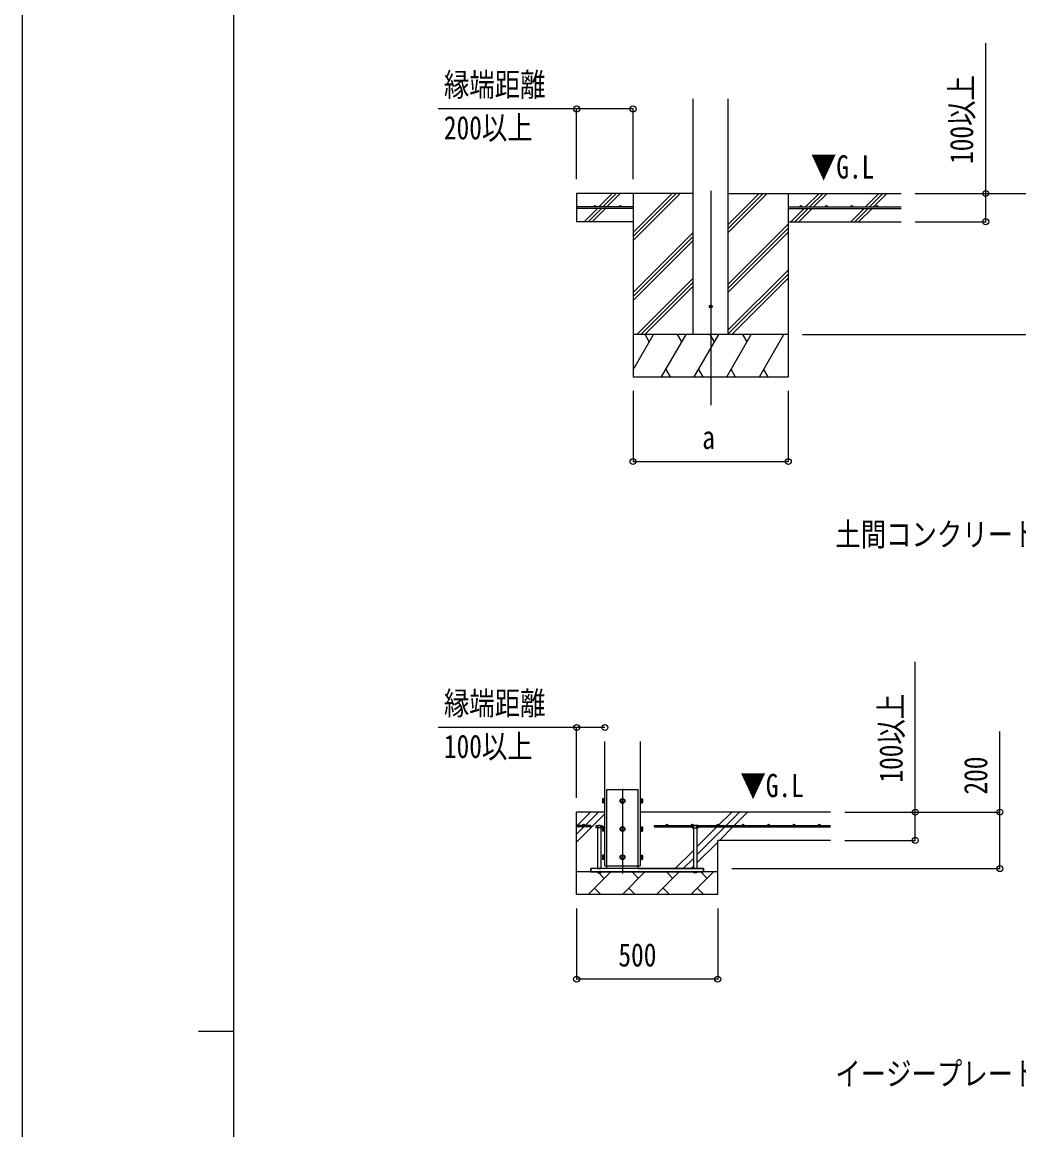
# Model space of a CAD drawing. Units: millimetres, scale not verified. Extents: x -10512 to 10512, y -7425 to 7425.
# Drawn here: x -10512 to -6980, y -38 to 3889 of the extents above; entities that cross this region are included whole.
import ezdxf
from ezdxf.enums import TextEntityAlignment as Align

# ---------------------------------------------------------------- set-up
doc = ezdxf.new("R2010")
doc.units = ezdxf.units.MM
doc.header["$LTSCALE"] = 40
for name, color, linetype in [('0-2_USER1', 3, 'Continuous'), ('0-4_YKK_12', 2, 'Continuous'), ('0-5_YKK_13', 4, 'Continuous'), ('0-6_YKK_A1', 4, 'Continuous'), ('0-7_YKK_D', 6, 'Continuous'), ('0-8_YKK_ZWAK', 7, 'Continuous')]:
    doc.layers.add(name, color=color, linetype=linetype)
doc.styles.add('ＭＳ ゴシック', font='')
doc.styles.get('ＭＳ ゴシック').set_extended_font_data('MS Gothic')

msp = doc.modelspace()

# ---------------------------------------------------------------- linework, layer by layer
at = {"layer": '0-4_YKK_12'}
for p, q in [((-8072.27, 3291.05), (-8072.27, 2531.85)), ((-8384.77, 1171.18), (-8384.77, 871.18))]:
    msp.add_line(p, q, dxfattribs=at)
at = {"layer": '0-5_YKK_13'}
for p, q in [((-8440.77, 898.68), (-8440.77, 1168.68)), ((-8440.77, 1168.68), (-8328.77, 1168.68)), ((-8328.77, 898.68), (-8328.77, 1168.68)), ((-8455.47, 1135.17), (-8454.89, 1136.17)), ((-8455.47, 1135.17), (-8455.47, 1122.18)), ((-8455.47, 1122.18), (-8454.89, 1121.17)), ((-8449.97, 1136.17), (-8454.89, 1136.17)), ((-8449.97, 1132.43), (-8454.89, 1132.43)), ((-8449.97, 1124.93), (-8454.89, 1124.93)), ((-8449.97, 1121.17), (-8454.89, 1121.17)), ((-8449.97, 1136.17), (-8449.97, 1121.17)), ((-8448.37, 1135.72), (-8449.97, 1135.72)), ((-8449.97, 1129.18), (-8449.97, 1135.72)), ((-8449.97, 1129.18), (-8448.37, 1129.18)), ((-8449.97, 1128.18), (-8448.37, 1128.18)), ((-8449.97, 1121.63), (-8449.97, 1128.18)), ((-8449.97, 1121.63), (-8448.37, 1121.63)), ((-8448.37, 1129.18), (-8448.37, 1135.72)), ((-8448.37, 1121.63), (-8448.37, 1128.18)), ((-8321.17, 1135.73), (-8319.57, 1135.73)), ((-8321.17, 1129.18), (-8321.17, 1135.73)), ((-8319.57, 1129.18), (-8321.17, 1129.18)), ((-8319.57, 1128.18), (-8321.17, 1128.18)), ((-8321.17, 1121.63), (-8321.17, 1128.18)), ((-8319.57, 1121.63), (-8321.17, 1121.63)), ((-8319.57, 1136.19), (-8314.65, 1136.19)), ((-8319.57, 1136.19), (-8319.57, 1121.17)), ((-8319.57, 1129.18), (-8319.57, 1135.73)), ((-8319.57, 1132.43), (-8314.65, 1132.43)), ((-8319.57, 1121.63), (-8319.57, 1128.18)), ((-8319.57, 1124.93), (-8314.65, 1124.93)), ((-8319.57, 1121.17), (-8314.65, 1121.17)), ((-8314.07, 1135.18), (-8314.65, 1136.19)), ((-8314.07, 1122.18), (-8314.65, 1121.17)), ((-8314.07, 1135.18), (-8314.07, 1122.18)), ((-8476.77, 1041.18), (-8478.24, 1040.33)), ((-8476.77, 1041.18), (-8457.77, 1041.18)), ((-8473.27, 1033.18), (-8473.27, 888.68)), ((-8472.76, 1033.18), (-8472.76, 1040.33)), ((-8461.79, 1033.18), (-8461.79, 1040.33)), ((-8461.27, 1033.18), (-8461.27, 888.68)), ((-8457.77, 1041.18), (-8456.3, 1040.33)), ((-8456.3, 1033.18), (-8456.3, 1040.33)), ((-8455.47, 1035.17), (-8454.89, 1036.17)), ((-8455.47, 1035.17), (-8455.47, 1022.18)), ((-8455.47, 1022.18), (-8454.89, 1021.17)), ((-8449.97, 1036.17), (-8454.89, 1036.17)), ((-8449.97, 1032.43), (-8454.89, 1032.43)), ((-8449.97, 1024.93), (-8454.89, 1024.93)), ((-8449.97, 1021.17), (-8454.89, 1021.17)), ((-8449.97, 1036.17), (-8449.97, 1021.17)), ((-8448.37, 1035.72), (-8449.97, 1035.72)), ((-8449.97, 1029.18), (-8449.97, 1035.72)), ((-8449.97, 1029.18), (-8448.37, 1029.18)), ((-8449.97, 1028.18), (-8448.37, 1028.18)), ((-8449.97, 1021.63), (-8449.97, 1028.18)), ((-8449.97, 1021.63), (-8448.37, 1021.63)), ((-8448.37, 1029.18), (-8448.37, 1035.72)), ((-8448.37, 1021.63), (-8448.37, 1028.18)), ((-8321.17, 1035.73), (-8319.57, 1035.73)), ((-8321.17, 1029.18), (-8321.17, 1035.73)), ((-8319.57, 1029.18), (-8321.17, 1029.18)), ((-8319.57, 1028.18), (-8321.17, 1028.18)), ((-8321.17, 1021.63), (-8321.17, 1028.18)), ((-8319.57, 1021.63), (-8321.17, 1021.63)), ((-8319.57, 1036.19), (-8314.65, 1036.19)), ((-8319.57, 1036.19), (-8319.57, 1021.17)), ((-8319.57, 1029.18), (-8319.57, 1035.73)), ((-8319.57, 1032.43), (-8314.65, 1032.43)), ((-8319.57, 1021.63), (-8319.57, 1028.18)), ((-8319.57, 1024.93), (-8314.65, 1024.93)), ((-8319.57, 1021.17), (-8314.65, 1021.17)), ((-8314.07, 1035.18), (-8314.65, 1036.19)), ((-8314.07, 1022.18), (-8314.65, 1021.17)), ((-8314.07, 1035.18), (-8314.07, 1022.18)), ((-8136.77, 1041.18), (-8138.24, 1040.33)), ((-8138.24, 1033.18), (-8138.24, 1040.33)), ((-8117.77, 1041.18), (-8136.77, 1041.18)), ((-8133.27, 1033.18), (-8133.27, 888.68)), ((-8132.76, 1033.18), (-8132.76, 1040.33)), ((-8121.79, 1033.18), (-8121.79, 1040.33)), ((-8121.27, 1033.18), (-8121.27, 888.68)), ((-8117.77, 1041.18), (-8116.3, 1040.33)), ((-8455.47, 935.17), (-8454.89, 936.17)), ((-8455.47, 935.17), (-8455.47, 922.18)), ((-8455.47, 922.18), (-8454.89, 921.17)), ((-8449.97, 936.17), (-8454.89, 936.17)), ((-8449.97, 932.43), (-8454.89, 932.43)), ((-8449.97, 924.93), (-8454.89, 924.93)), ((-8449.97, 921.17), (-8454.89, 921.17)), ((-8449.97, 936.17), (-8449.97, 921.17)), ((-8448.37, 935.72), (-8449.97, 935.72)), ((-8449.97, 929.18), (-8449.97, 935.72)), ((-8449.97, 929.18), (-8448.37, 929.18)), ((-8449.97, 928.18), (-8448.37, 928.18)), ((-8449.97, 921.63), (-8449.97, 928.18)), ((-8449.97, 921.63), (-8448.37, 921.63)), ((-8448.37, 929.18), (-8448.37, 935.72)), ((-8448.37, 921.63), (-8448.37, 928.18)), ((-8321.17, 935.73), (-8319.57, 935.73)), ((-8321.17, 929.18), (-8321.17, 935.73)), ((-8319.57, 929.18), (-8321.17, 929.18)), ((-8319.57, 928.18), (-8321.17, 928.18)), ((-8321.17, 921.63), (-8321.17, 928.18)), ((-8319.57, 921.63), (-8321.17, 921.63)), ((-8319.57, 936.19), (-8314.65, 936.19)), ((-8319.57, 936.19), (-8319.57, 921.17)), ((-8319.57, 929.18), (-8319.57, 935.73)), ((-8319.57, 932.43), (-8314.65, 932.43)), ((-8319.57, 921.63), (-8319.57, 928.18)), ((-8319.57, 924.93), (-8314.65, 924.93)), ((-8319.57, 921.17), (-8314.65, 921.17)), ((-8314.07, 935.18), (-8314.65, 936.19)), ((-8314.07, 922.18), (-8314.65, 921.17)), ((-8314.07, 935.18), (-8314.07, 922.18)), ((-8097.27, 888.68), (-8497.27, 888.68)), ((-8497.27, 876.68), (-8497.27, 888.68)), ((-8497.27, 876.68), (-8097.27, 876.68)), ((-8473.27, 888.68), (-8461.27, 888.68)), ((-8473.27, 875.18), (-8461.27, 875.18)), ((-8440.77, 888.68), (-8440.77, 898.68)), ((-8328.77, 888.68), (-8328.77, 898.68)), ((-8121.27, 888.68), (-8133.27, 888.68)), ((-8121.27, 875.18), (-8133.27, 875.18)), ((-8097.27, 876.68), (-8097.27, 888.68))]:
    msp.add_line(p, q, dxfattribs=at)
for points in [[(-8447.27, 1137.18), (-8448.37, 1137.18), (-8448.37, 1120.18), (-8447.27, 1120.18)], [(-8322.27, 1137.18), (-8321.17, 1137.18), (-8321.17, 1120.18), (-8322.27, 1120.18)], [(-8456.3, 1033.18), (-8478.24, 1033.18), (-8478.24, 1040.33)], [(-8447.27, 1037.18), (-8448.37, 1037.18), (-8448.37, 1020.18), (-8447.27, 1020.18)], [(-8322.27, 1037.18), (-8321.17, 1037.18), (-8321.17, 1020.18), (-8322.27, 1020.18)], [(-8138.24, 1033.18), (-8116.3, 1033.18), (-8116.3, 1040.33)], [(-8447.27, 937.18), (-8448.37, 937.18), (-8448.37, 920.18), (-8447.27, 920.18)], [(-8322.27, 937.18), (-8321.17, 937.18), (-8321.17, 920.18), (-8322.27, 920.18)], [(-8473.27, 876.68), (-8473.27, 875.18), (-8471.27, 873.18), (-8463.27, 873.18)], [(-8461.27, 876.68), (-8461.27, 875.18), (-8463.27, 873.18)], [(-8133.27, 876.68), (-8133.27, 875.18), (-8131.27, 873.18)], [(-8121.27, 876.68), (-8121.27, 875.18), (-8123.27, 873.18), (-8131.27, 873.18)]]:
    msp.add_lwpolyline(points, dxfattribs=at)
for points in [[(-8384.77, 1136.19), (-8391.27, 1132.43), (-8391.27, 1124.93), (-8384.77, 1121.17), (-8378.27, 1124.93), (-8378.27, 1132.43)], [(-8384.77, 1036.19), (-8391.27, 1032.43), (-8391.27, 1024.93), (-8384.77, 1021.17), (-8378.27, 1024.93), (-8378.27, 1032.43)], [(-8384.77, 936.19), (-8391.27, 932.43), (-8391.27, 924.93), (-8384.77, 921.17), (-8378.27, 924.93), (-8378.27, 932.43)]]:
    msp.add_lwpolyline(points, close=True, dxfattribs=at)
for centre, radius in [((-8072.27, 2881.85), 5), ((-8384.77, 1128.68), 8.5), ((-8384.77, 1128.68), 6.5), ((-8384.77, 1028.68), 8.5), ((-8384.77, 1028.68), 6.5), ((-8384.77, 928.68), 8.5), ((-8384.77, 928.68), 6.5)]:
    msp.add_circle(centre, radius, dxfattribs=at)
for centre, radius, start, end in [((-8452.17, 1134.3), 3.31, 145.51973, 214.48027), ((-8443.05, 1128.68), 12.42, 162.41205, 197.58795), ((-8452.15, 1123.05), 3.32, 145.61575, 214.38425), ((-8384.77, 1128.68), 7.05, 157.21814, 202.78186), ((-8384.77, 1128.68), 7.05, 97.21814, 142.78186), ((-8384.77, 1128.68), 7.05, 217.21814, 262.78186), ((-8384.77, 1128.68), 7.05, 37.21814, 82.78186), ((-8384.77, 1128.68), 7.05, 277.21814, 322.78186), ((-8384.77, 1128.68), 7.05, 337.21814, 22.78186), ((-8317.4, 1134.31), 3.32, 325.61575, 34.38425), ((-8317.4, 1123.05), 3.32, 325.61575, 34.38425), ((-8326.49, 1128.68), 12.42, 342.41205, 17.58795), ((-8475.5, 1036.32), 4.86, 55.61575, 124.38425), ((-8467.27, 1023.03), 18.15, 72.41205, 107.58795), ((-8459.05, 1036.32), 4.86, 55.61575, 124.38425), ((-8452.17, 1034.3), 3.31, 145.51973, 214.48027), ((-8443.05, 1028.68), 12.42, 162.41205, 197.58795), ((-8452.15, 1023.05), 3.32, 145.61575, 214.38425), ((-8384.77, 1028.68), 7.05, 157.21814, 202.78186), ((-8384.77, 1028.68), 7.05, 97.21814, 142.78186), ((-8384.77, 1028.68), 7.05, 217.21814, 262.78186), ((-8384.77, 1028.68), 7.05, 37.21814, 82.78186), ((-8384.77, 1028.68), 7.05, 277.21814, 322.78186), ((-8384.77, 1028.68), 7.05, 337.21814, 22.78186), ((-8317.4, 1034.31), 3.32, 325.61575, 34.38425), ((-8317.4, 1023.05), 3.32, 325.61575, 34.38425), ((-8326.49, 1028.68), 12.42, 342.41205, 17.58795), ((-8135.5, 1036.32), 4.86, 55.61575, 124.38425), ((-8127.27, 1023.03), 18.15, 72.41205, 107.58795), ((-8119.05, 1036.32), 4.86, 55.61575, 124.38425), ((-8452.17, 934.3), 3.31, 145.51973, 214.48027), ((-8443.05, 928.68), 12.42, 162.41205, 197.58795), ((-8452.15, 923.05), 3.32, 145.61575, 214.38425), ((-8384.77, 928.68), 7.05, 157.21814, 202.78186), ((-8384.77, 928.68), 7.05, 97.21814, 142.78186), ((-8384.77, 928.68), 7.05, 217.21814, 262.78186), ((-8384.77, 928.68), 7.05, 37.21814, 82.78186), ((-8384.77, 928.68), 7.05, 277.21814, 322.78186), ((-8384.77, 928.68), 7.05, 337.21814, 22.78186), ((-8317.4, 934.31), 3.32, 325.61575, 34.38425), ((-8317.4, 923.05), 3.32, 325.61575, 34.38425), ((-8326.49, 928.68), 12.42, 342.41205, 17.58795)]:
    msp.add_arc(centre, radius, start, end, dxfattribs=at)
at = {"layer": '0-6_YKK_A1'}
for p, q in [((-8134.77, 2781.85), (-8134.77, 3617.2)), ((-8009.77, 2781.85), (-8009.77, 3617.2)), ((-8134.77, 3281.85), (-8547.27, 3281.85)), ((-8547.27, 3281.85), (-8547.27, 3181.85)), ((-8468.31, 3234.35), (-8420.81, 3281.85)), ((-8454.17, 3234.35), (-8406.67, 3281.85)), ((-8440.02, 3234.35), (-8392.52, 3281.85)), ((-8347.27, 3281.85), (-8347.27, 2631.85)), ((-8347.27, 3114.97), (-8180.39, 3281.85)), ((-8347.27, 3129.11), (-8194.53, 3281.85)), ((-8347.27, 3143.25), (-8208.68, 3281.85)), ((-8009.77, 3144.1), (-7872.02, 3281.85)), ((-8009.77, 3158.24), (-7886.17, 3281.85)), ((-8009.77, 3172.38), (-7900.31, 3281.85)), ((-8009.77, 3281.85), (-7397.27, 3281.85)), ((-7797.27, 3281.85), (-7797.27, 2631.85)), ((-7735.68, 3234.35), (-7688.18, 3281.85)), ((-7721.53, 3234.35), (-7674.03, 3281.85)), ((-7707.39, 3234.35), (-7659.89, 3281.85)), ((-7523.54, 3234.35), (-7476.04, 3281.85)), ((-7509.4, 3234.35), (-7461.9, 3281.85)), ((-7495.26, 3234.35), (-7447.76, 3281.85)), ((-8347.27, 3234.35), (-8547.27, 3234.35)), ((-8347.27, 3229.35), (-8547.27, 3229.35)), ((-8519.41, 3183.25), (-8473.31, 3229.35)), ((-8506.67, 3181.85), (-8459.17, 3229.35)), ((-8492.53, 3181.85), (-8445.02, 3229.35)), ((-8347.27, 3234.35), (-8347.27, 3229.35)), ((-7797.27, 3234.35), (-7397.27, 3234.35)), ((-7797.27, 3234.35), (-7797.27, 3229.35)), ((-7797.27, 3229.35), (-7397.27, 3229.35)), ((-7788.18, 3181.85), (-7740.68, 3229.35)), ((-7774.04, 3181.85), (-7726.53, 3229.35)), ((-7759.89, 3181.85), (-7712.39, 3229.35)), ((-7576.05, 3181.85), (-7528.54, 3229.35)), ((-7561.9, 3181.85), (-7514.4, 3229.35)), ((-7547.76, 3181.85), (-7500.26, 3229.35)), ((-8347.27, 3181.85), (-8547.27, 3181.85)), ((-7797.27, 3181.85), (-7397.27, 3181.85)), ((-8347.27, 2931.12), (-8134.77, 3143.62)), ((-8009.77, 2960.25), (-7797.27, 3172.75)), ((-8009.77, 2946.11), (-7797.27, 3158.61)), ((-8009.77, 2931.97), (-7797.27, 3144.47)), ((-8347.27, 2916.98), (-8134.77, 3129.48)), ((-8347.27, 2902.84), (-8134.77, 3115.33)), ((-8009.77, 2798.12), (-7797.27, 3010.62)), ((-8009.77, 2783.98), (-7797.27, 2996.48)), ((-8334.42, 2781.85), (-8134.77, 2981.49)), ((-8320.27, 2781.85), (-8134.77, 2967.34)), ((-8306.13, 2781.85), (-8134.77, 2953.2)), ((-7997.76, 2781.85), (-7797.27, 2982.33)), ((-7797.27, 2781.85), (-8347.27, 2781.85)), ((-8347.27, 2656.4), (-8274.85, 2781.85)), ((-8289.85, 2755.86), (-8304.85, 2781.85)), ((-8245.98, 2631.85), (-8159.38, 2781.85)), ((-8174.38, 2755.87), (-8189.38, 2781.85)), ((-8130.51, 2631.85), (-8043.9, 2781.85)), ((-8058.91, 2755.86), (-8073.91, 2781.85)), ((-8015.04, 2631.85), (-7928.44, 2781.85)), ((-7943.44, 2755.86), (-7958.44, 2781.85)), ((-7899.57, 2631.85), (-7812.96, 2781.85)), ((-7842.97, 2781.85), (-7842.97, 2781.85)), ((-8347.27, 2631.85), (-7797.27, 2631.85)), ((-8230.98, 2657.83), (-8215.98, 2631.85)), ((-8115.51, 2657.83), (-8100.51, 2631.85)), ((-8000.04, 2657.83), (-7985.04, 2631.85)), ((-7884.57, 2657.83), (-7869.57, 2631.85)), ((-8447.27, 898.68), (-8447.27, 1338.68)), ((-8322.27, 1338.68), (-8322.27, 898.68)), ((-8447.27, 1088.68), (-8547.27, 1088.68)), ((-8547.27, 796.68), (-8547.27, 1088.68)), ((-8547.27, 982.68), (-8447.27, 1082.68)), ((-8545.35, 1041.18), (-8497.85, 1088.68)), ((-8517.06, 1041.18), (-8469.56, 1088.68)), ((-7647.27, 1088.68), (-8322.27, 1088.68)), ((-8045.35, 1041.18), (-7997.85, 1088.68)), ((-8017.06, 1041.18), (-7969.56, 1088.68)), ((-7988.78, 1041.18), (-7941.28, 1088.68)), ((-8497.27, 1041.18), (-8547.27, 1041.18)), ((-8547.27, 1010.97), (-8522.06, 1036.18)), ((-8497.27, 1036.18), (-8547.27, 1036.18)), ((-8497.27, 1041.18), (-8497.27, 1036.18)), ((-8272.27, 1041.18), (-7647.27, 1041.18)), ((-8272.27, 1041.18), (-8272.27, 1036.18)), ((-8272.27, 1036.18), (-8138.24, 1036.18)), ((-8121.27, 936.97), (-8022.06, 1036.18)), ((-8121.27, 965.25), (-8050.35, 1036.18)), ((-8116.3, 1036.18), (-7647.27, 1036.18)), ((-8041.28, 988.68), (-7993.78, 1036.18)), ((-8121.27, 908.68), (-8047.27, 982.68)), ((-8047.27, 796.68), (-8047.27, 988.68)), ((-7647.27, 988.68), (-8047.27, 988.68)), ((-8197.85, 888.68), (-8133.27, 953.25)), ((-8169.56, 888.68), (-8133.27, 924.97)), ((-8047.27, 876.68), (-8547.27, 876.68)), ((-8506.54, 796.68), (-8426.54, 876.68)), ((-8449.2, 854.02), (-8468.36, 873.18)), ((-8447.27, 898.68), (-8322.27, 898.68)), ((-8385.12, 796.68), (-8305.12, 876.68)), ((-8327.78, 854.02), (-8350.44, 876.68)), ((-8328.77, 888.68), (-8097.27, 888.68)), ((-8263.7, 796.68), (-8183.7, 876.68)), ((-8206.36, 854.02), (-8229.02, 876.68)), ((-8142.27, 796.68), (-8062.27, 876.68)), ((-8141.28, 888.68), (-8133.27, 896.68)), ((-8084.94, 854.02), (-8107.6, 876.68)), ((-8097.27, 888.68), (-8097.27, 876.68)), ((-8047.27, 796.68), (-8547.27, 796.68)), ((-8483.88, 819.34), (-8461.22, 796.68)), ((-8362.46, 819.34), (-8339.79, 796.68)), ((-8241.03, 819.34), (-8218.37, 796.68)), ((-8119.61, 819.34), (-8096.95, 796.68))]:
    msp.add_line(p, q, dxfattribs=at)
msp.add_lwpolyline([(-8440.77, 888.68), (-8497.27, 888.68), (-8497.27, 876.68)], dxfattribs=at)
for centre in [(-8482.27, 3236.85), (-8392.27, 3236.85), (-7752.27, 3236.85), (-7662.27, 3236.85), (-7572.27, 3236.85), (-7482.27, 3236.85), (-8522.27, 1043.68), (-8227.27, 1043.68), (-8137.27, 1043.68), (-8047.27, 1043.68), (-7957.27, 1043.68), (-7867.27, 1043.68), (-7777.27, 1043.68), (-7687.27, 1043.68)]:
    msp.add_circle(centre, 2.5, dxfattribs=at)
at = {"layer": '0-7_YKK_D'}
for p, q in [((-8547.27, 3332.85), (-8547.27, 3582.85)), ((-8347.27, 3332.85), (-8347.27, 3582.85)), ((-7347.27, 3281.85), (-6796.27, 3281.85)), ((-7347.27, 3281.85), (-7096.27, 3281.85)), ((-7347.27, 3181.85), (-7096.27, 3181.85)), ((-7747.27, 2781.85), (-6796.27, 2781.85)), ((-8347.27, 2581.85), (-8347.27, 2330.85)), ((-7797.27, 2581.85), (-7797.27, 2330.85)), ((-8347.27, 2331.85), (-7797.27, 2331.85)), ((-8547.27, 1139.68), (-8547.27, 1389.68)), ((-7597.27, 1088.68), (-7346.77, 1088.68)), ((-7597.27, 1088.68), (-7046.27, 1088.68)), ((-7597.27, 988.68), (-7346.77, 988.68)), ((-7997.27, 888.68), (-7046.27, 888.68)), ((-8547.27, 746.68), (-8547.27, 495.68)), ((-8047.27, 746.68), (-8047.27, 495.68)), ((-8047.27, 496.68), (-8547.27, 496.68))]:
    msp.add_line(p, q, dxfattribs=at)
for points in [[(-7097.27, 3181.85), (-7097.27, 3281.85), (-7097.27, 3814.85)], [(-8347.27, 3581.85), (-8547.27, 3581.85), (-9037.77, 3581.85)], [(-7347.27, 988.68), (-7347.27, 1088.68), (-7347.27, 1621.68)], [(-8447.27, 1388.68), (-8547.27, 1388.68), (-9037.77, 1388.68)], [(-7047.27, 888.68), (-7047.27, 1088.68), (-7047.27, 1375.18)]]:
    msp.add_lwpolyline(points, dxfattribs=at)
for centre in [(-8547.27, 3581.85), (-8347.27, 3581.85), (-7097.27, 3281.85), (-7097.27, 3181.85), (-8347.27, 2331.85), (-7797.27, 2331.85), (-8547.27, 1388.68), (-8447.27, 1388.68), (-7347.27, 1088.68), (-7047.27, 1088.68), (-7347.27, 988.68), (-7047.27, 888.68), (-8547.27, 496.68), (-8047.27, 496.68)]:
    msp.add_circle(centre, 10.62, dxfattribs=at)
at = {"layer": '0-8_YKK_ZWAK'}
for p, q in [((-9762.45, -6312.5), (-9762.45, 6937.5)), ((-9887.45, 312.5), (-9762.45, 312.5))]:
    msp.add_line(p, q, dxfattribs=at)
msp.add_lwpolyline([(-10512.5, -7425), (10512.5, -7425), (10512.5, 7425), (-10512.5, 7425)], close=True, dxfattribs=at)

# ---------------------------------------------------------------- texts
at = {"layer": '0-2_USER1', "style": 'ＭＳ ゴシック', "width": 0.8}
for s, p in [('▼G.L', (-7716.94, 3310.3)), ('土間コンクリート考慮基礎の場合', (-7630.5, 2007.45)), ('▼G.L', (-7966.94, 1117.13)), ('イージープレートの場合', (-7630.5, 95.62))]:
    msp.add_text(s, height=82.48, dxfattribs=at).set_placement(p, align=Align.BOTTOM_LEFT)
at = {"layer": '0-7_YKK_D', "style": 'ＭＳ ゴシック', "width": 0.8}
for s, p in [('縁端距離', (-9017.77, 3601.85)), ('200以上', (-9017.77, 3449.35)), ('a', (-8102.27, 2351.85)), ('縁端距離', (-9017.77, 1408.68)), ('100以上', (-9017.77, 1256.18)), ('500', (-8399.27, 516.68))]:
    msp.add_text(s, height=82.48, dxfattribs=at).set_placement(p, align=Align.BOTTOM_LEFT)
for s, p in [('100以上', (-7117.27, 3386.85)), ('100以上', (-7367.27, 1193.68)), ('200', (-7067.27, 1151.18))]:
    msp.add_text(s, height=82.48, rotation=90, dxfattribs=at).set_placement(p, align=Align.BOTTOM_LEFT)

doc.saveas('drawing.dxf')
